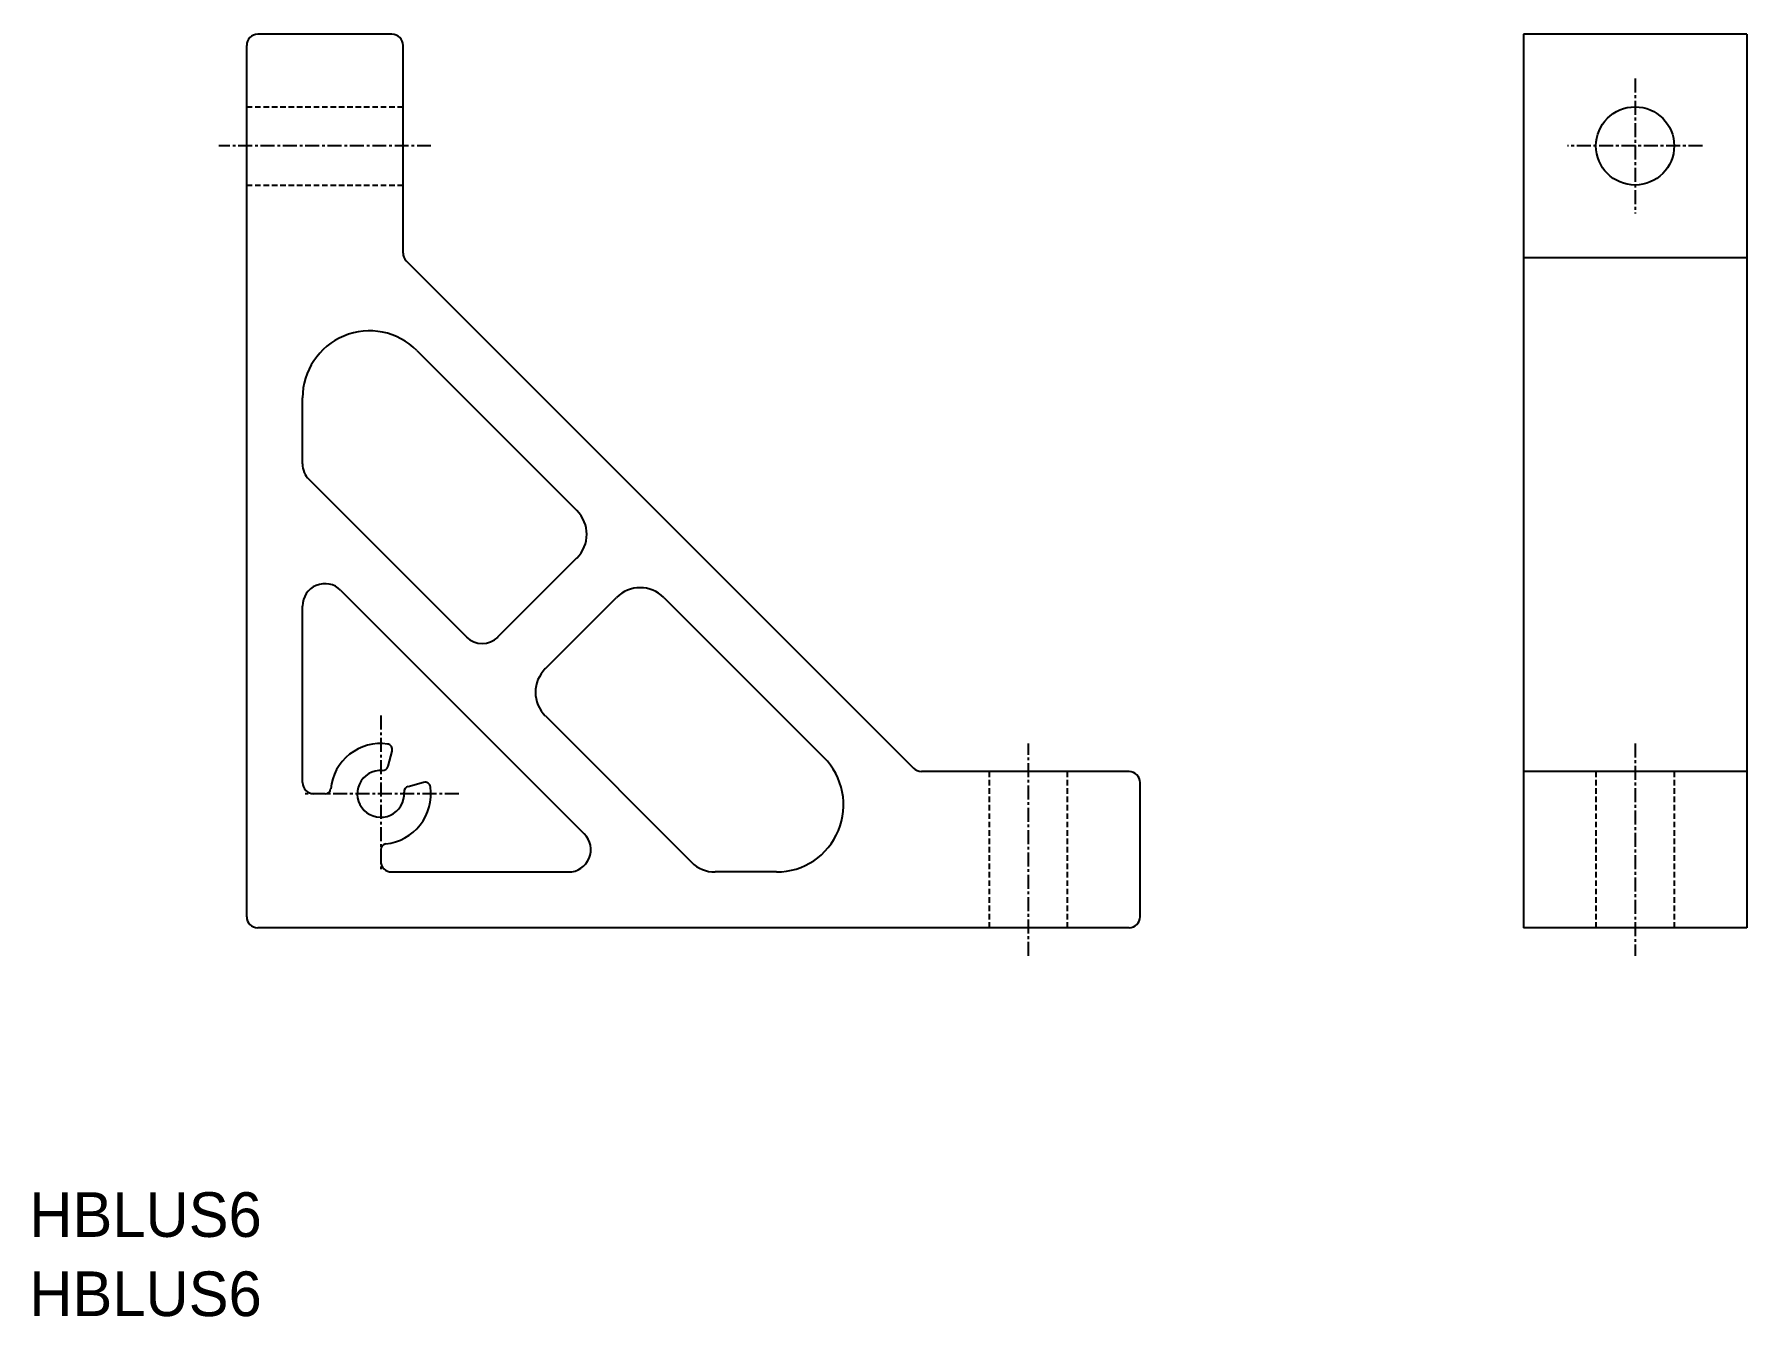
# Model space of a CAD drawing. Extents: x 0 to 154, y 0 to 115.
import ezdxf

# ---------------------------------------------------------------- set-up
doc = ezdxf.new("R2010")
doc.units = 0
doc.linetypes.add('CENTER', pattern=[2, 1.25, -0.25, 0.25, -0.25])
doc.linetypes.add('DASHED', pattern=[0.75, 0.5, -0.25])
doc.layers.get('0').update_dxf_attribs({"linetype": 'CONTINUOUS'})
doc.layers.add('CENTER', color=1, linetype='CENTER')

msp = doc.modelspace()

# ---------------------------------------------------------------- linework, layer by layer
at = {"color": 7, "linetype": 'CONTINUOUS'}
for p, q in [((19.46, 35.76), (19.46, 113.76)), ((32.46, 114.76), (20.46, 114.76)), ((33.46, 95.17), (33.46, 113.76)), ((133.77, 114.76), (133.77, 34.76)), ((153.77, 114.76), (133.77, 114.76)), ((153.77, 114.76), (153.77, 34.76)), ((33.75, 94.47), (79.16, 49.05)), ((133.77, 94.76), (153.77, 94.76)), ((34.7, 86.44), (49.03, 72.11)), ((24.46, 76.3), (24.46, 82.2)), ((25.04, 74.89), (39.13, 60.8)), ((41.96, 60.8), (49.03, 67.87)), ((27.87, 64.99), (49.69, 43.17)), ((24.46, 47.76), (24.46, 63.57)), ((46.2, 57.97), (52.57, 64.33)), ((56.81, 64.33), (71.14, 50)), ((46.2, 53.73), (59.29, 40.64)), ((32.12, 49.22), (32.48, 50.59)), ((33.92, 47.42), (35.29, 47.79)), ((98.46, 48.76), (79.87, 48.76)), ((99.46, 35.76), (99.46, 47.76)), ((153.77, 48.76), (133.77, 48.76)), ((26.48, 46.76), (25.46, 46.76)), ((31.46, 41.78), (31.46, 40.76)), ((32.46, 39.76), (48.27, 39.76)), ((66.9, 39.76), (61.41, 39.76)), ((98.46, 34.76), (20.46, 34.76)), ((153.77, 34.76), (133.77, 34.76))]:
    msp.add_line(p, q, dxfattribs=at)
at = {"color": 3, "linetype": 'DASHED'}
for p, q in [((19.46, 108.26), (33.46, 108.26)), ((19.46, 101.26), (33.46, 101.26)), ((85.96, 34.76), (85.96, 48.76)), ((92.96, 34.76), (92.96, 48.76)), ((140.27, 48.76), (140.27, 34.76)), ((147.27, 48.76), (147.27, 34.76))]:
    msp.add_line(p, q, dxfattribs=at)
at = {"color": 7, "linetype": 'CONTINUOUS'}
msp.add_circle((143.77, 104.76), 3.5, dxfattribs=at)
for centre, radius, start, end in [((20.46, 113.76), 1, 90, 180), ((32.46, 113.76), 1, 0, 90), ((34.46, 95.17), 1, 180, 225), ((30.46, 82.2), 6, 45, 180), ((26.46, 76.3), 2, 180, 225), ((46.91, 69.99), 3, 315, 45), ((26.46, 63.57), 2, 45, 180), ((54.69, 62.21), 3, 45, 135), ((40.55, 62.21), 2, 225, 315), ((48.32, 55.85), 3, 135, 225), ((31.46, 46.76), 4.5, 82.1808, 174.2608), ((32, 50.72), 0.5, 345, 82.1807), ((31.63, 49.35), 0.5, 266.088, 345), ((66.9, 45.76), 6, 270, 45), ((25.46, 47.76), 1, 180, 270), ((31.46, 46.76), 2.1, 86.088, 3.9134), ((35.42, 47.3), 0.5, 7.8195, 105), ((79.87, 49.76), 1, 225, 270), ((98.46, 47.76), 1, 0, 90), ((26.48, 47.26), 0.5, 270, 354.2608), ((31.46, 46.76), 4.5, 275.7392, 7.8195), ((34.05, 46.94), 0.5, 105, 183.9134), ((48.27, 41.76), 2, 270, 45), ((31.96, 41.78), 0.5, 95.7392, 180), ((32.46, 40.76), 1, 180, 270), ((61.41, 42.76), 3, 225, 270), ((20.46, 35.76), 1, 180, 270), ((98.46, 35.76), 1, 270, 0)]:
    msp.add_arc(centre, radius, start, end, dxfattribs=at)
at = {"layer": 'CENTER', "color": 1, "linetype": 'CENTER'}
for p, q in [((143.77, 110.8), (143.77, 98.72)), ((35.96, 104.76), (16.96, 104.76)), ((149.81, 104.76), (137.73, 104.76)), ((31.46, 53.76), (31.46, 39.76)), ((89.46, 32.26), (89.46, 51.26)), ((143.77, 51.26), (143.77, 32.26)), ((38.46, 46.76), (24.46, 46.76))]:
    msp.add_line(p, q, dxfattribs=at)

# ---------------------------------------------------------------- texts
at = {"color": 7, "linetype": 'CONTINUOUS'}
for p in [(0, 7.09), (0, 0)]:
    msp.add_text('HBLUS6', height=4, dxfattribs=at).set_placement(p)

doc.saveas('drawing.dxf')
